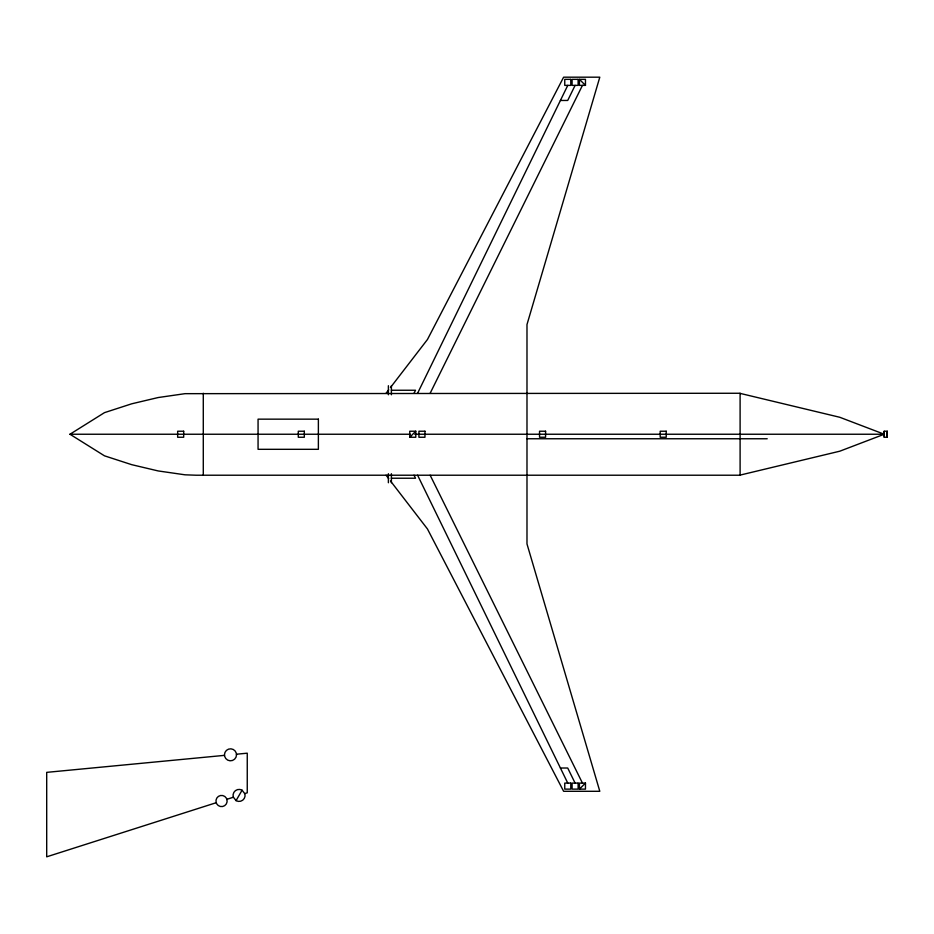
<?xml version="1.0" encoding="UTF-8"?>
<svg xmlns="http://www.w3.org/2000/svg" width="934" height="934" viewBox="0 0 934 934"><rect width="100%" height="100%" fill="white"/><g stroke="black" fill="none" stroke-linecap="round" stroke-linejoin="round"><path stroke-width="1.4" d="M417.591 393.261L567.767 85.379M575.111 85.379L567.72 100.463L560.412 100.463M430.154 393.261L582.454 85.379M414.019 393.261L415.525 390.249L391.393 390.249M236.057 800.636L242.081 790.199L244.895 793.853A6.036 6.036 0 0 1 236.057 800.636L233.243 796.982A6.036 6.036 0 0 1 242.081 790.199M386.057 393.261L388.696 389.828M390.459 387.54L427.457 339.497L563.622 77.183L599.803 77.183L526.986 324.542L526.986 543.938L599.803 791.296L563.622 791.296L427.457 528.971L390.459 480.94M409.746 437.252L415.782 431.228L415.782 437.252L409.746 437.252L409.746 431.228L415.782 431.228M579.43 789.125L585.466 783.101L585.466 789.125L579.43 789.125L579.43 783.101L585.466 783.101M69.968 434.24L104.48 412.641L131.729 403.803L158.15 397.545L185.014 393.669L739.611 393.261L839.771 417.276L884.241 434.24L839.771 451.204L739.611 475.219L196.058 475.219L185.014 474.811L158.15 470.934L131.729 464.677L104.48 455.827L69.968 434.24L410.341 434.24M216.244 802.703L46.7 856.817L46.7 772.36L224.534 755.361M226.845 799.317L233.348 797.239M244.79 793.596L247.253 792.803L247.253 753.189L236.442 754.217M579.43 79.343L585.466 79.343L585.466 85.379L579.43 85.379L579.43 79.343L585.466 85.379M884.194 431.228L887.3 431.228L887.3 437.252L884.194 437.252L884.194 431.228L884.288 437.252M414.719 434.24L884.241 434.24M526.986 438.758L767.211 438.758M391.393 478.231L415.525 478.231L414.019 475.219M560.412 768.017L567.72 768.017L575.111 783.101M386.057 475.219L388.696 478.652M430.154 475.219L582.454 783.101M417.591 475.219L567.767 783.101M887.3 437.252L887.207 431.228L887.207 437.252M740.102 393.261L740.102 475.219M391.393 385.719L391.393 394.767M391.393 473.713L391.393 482.75M388.381 385.719L388.381 394.767M388.381 473.713L388.381 482.75M203.285 393.261L203.285 475.219M570.779 79.343L564.755 79.343L564.755 85.379L570.779 85.379L570.779 79.343M578.123 79.343L572.098 79.343L572.098 85.379L578.123 85.379L578.123 79.343M318.377 419.156L258.064 419.156L258.064 449.312L318.377 449.312L318.377 419.156M183.683 431.228L177.658 431.228L177.658 437.252L183.683 437.252L183.683 431.228M304.321 431.228L298.285 431.228L298.285 437.252L304.321 437.252L304.321 431.228M424.947 431.228L418.922 431.228L418.922 437.252L424.947 437.252L424.947 431.228M545.584 431.228L539.548 431.228L539.548 437.252L545.584 437.252L545.584 431.228M666.222 431.228L660.186 431.228L660.186 437.252L666.222 437.252L666.222 431.228M570.779 783.101L564.755 783.101L564.755 789.125L570.779 789.125L570.779 783.101M578.123 783.101L572.098 783.101L572.098 789.125L578.123 789.125L578.123 783.101M226.95 799.562L226.39 798.208A5.592 5.592 0 0 0 216.151 802.458L216.7 803.8A5.592 5.592 0 0 0 226.95 799.562M236.524 754.789L236.314 753.224A6.036 6.036 0 0 0 224.464 754.789L224.662 756.353A6.036 6.036 0 0 0 236.524 754.789"/></g></svg>
